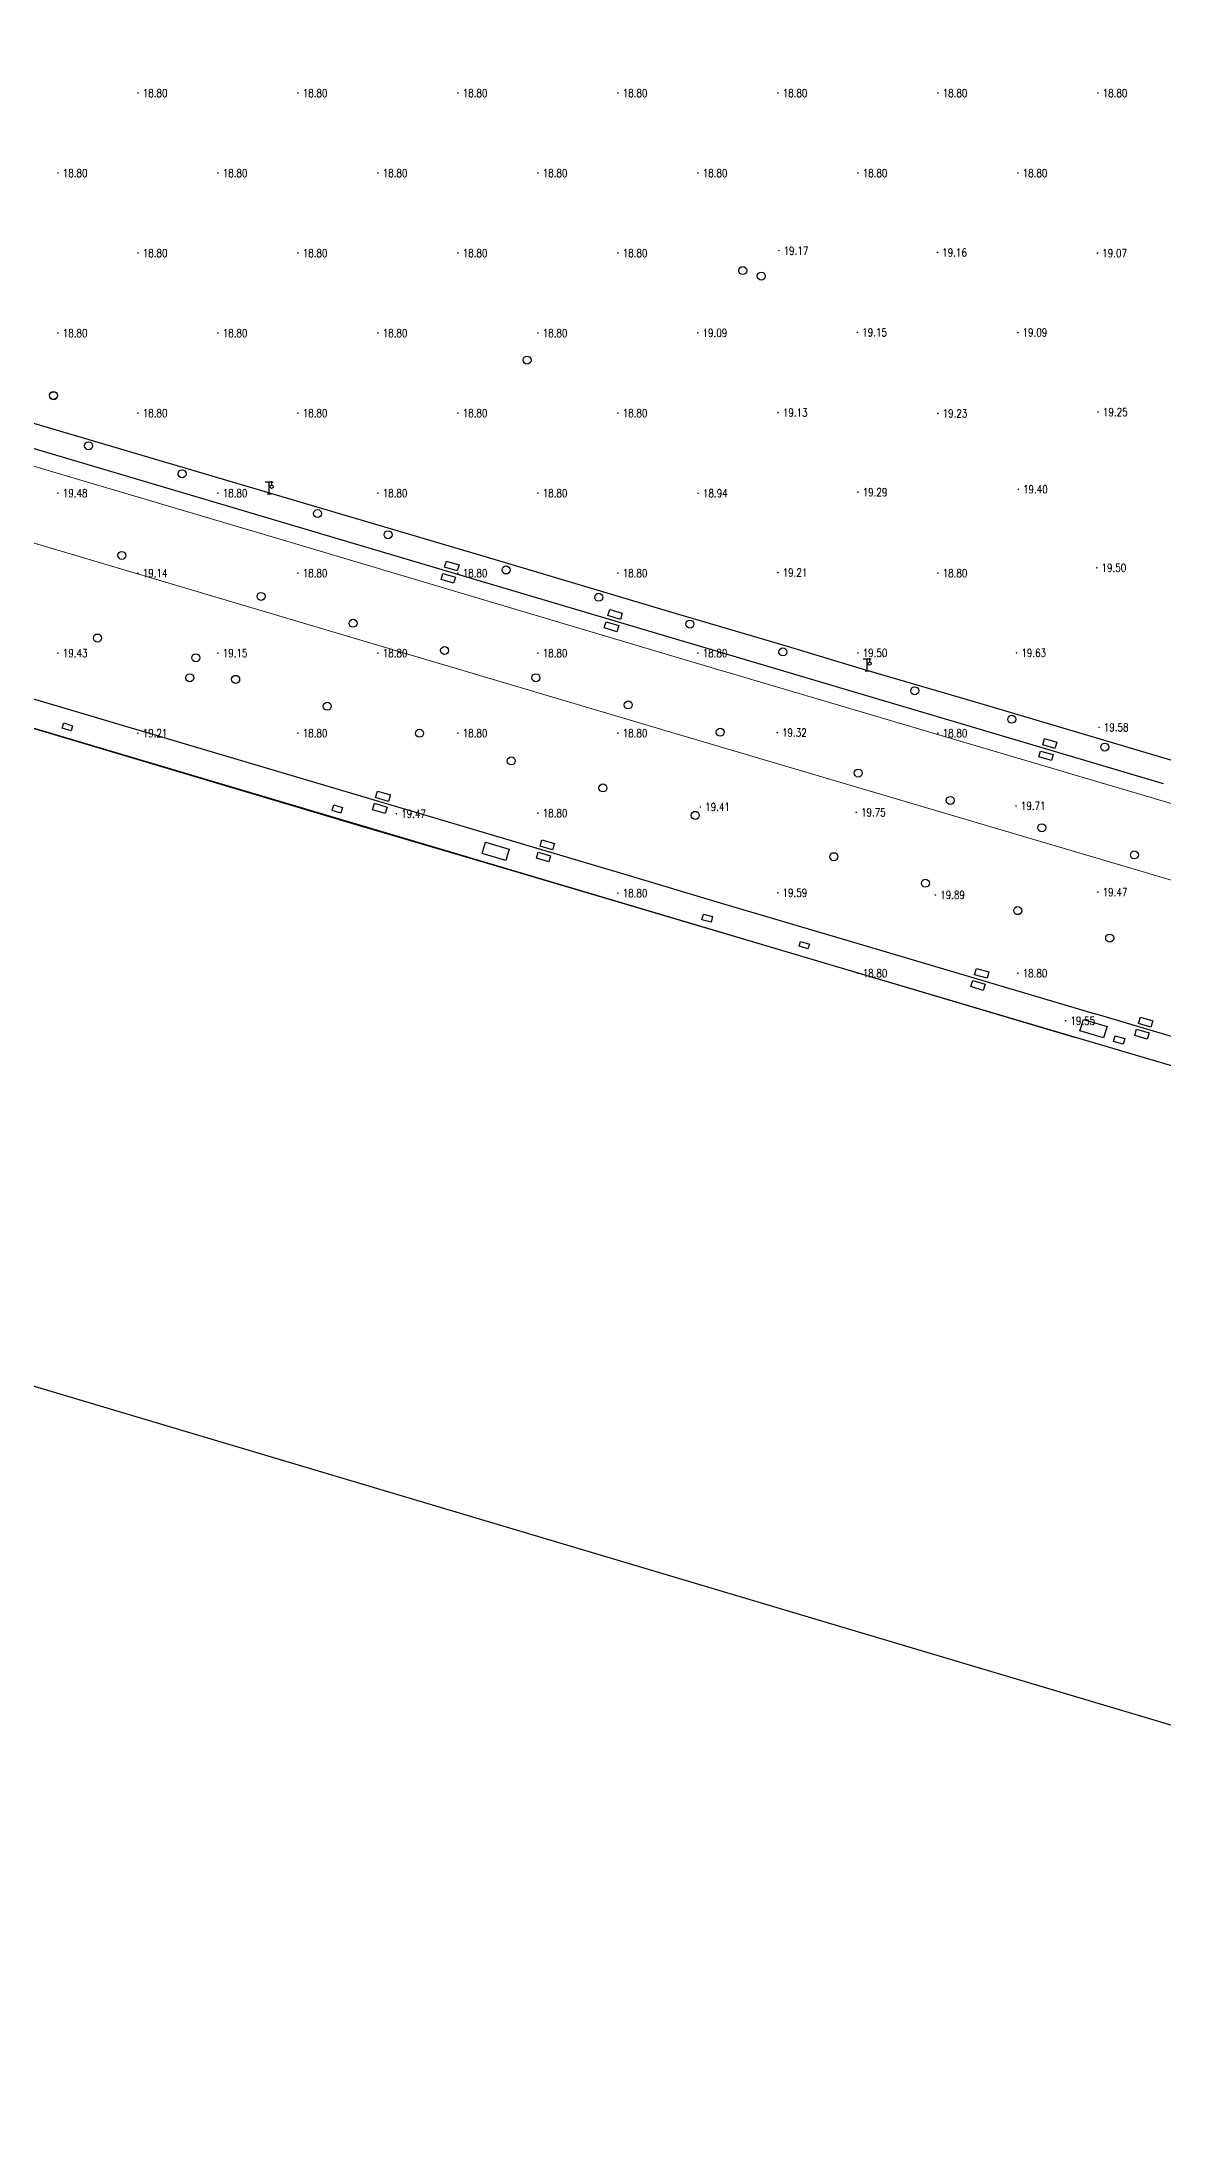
# Model space of a CAD drawing. Extents: x 404846 to 408477, y 3390929 to 3392894.
# Drawn here: x 405269.3 to 405409.6, y 3391671.5 to 3391930.8 of the extents above; entities that cross this region are included whole.
import ezdxf
from ezdxf.enums import TextEntityAlignment as Align

# ---------------------------------------------------------------- set-up
doc = ezdxf.new("R2010")
doc.units = 0
doc.header["$LTSCALE"] = 0.5
doc.header["$PDSIZE"] = 0.2
doc.layers.get('0').update_dxf_attribs({"linetype": 'CONTINUOUS'})
for name, color, linetype in [('3221', 6, 'CONTINUOUS'), ('DLSS', 4, 'CONTINUOUS'), ('FZTZ', 7, 'CONTINUOUS'), ('GCD', 1, 'CONTINUOUS'), ('GXYZ', 2, 'CONTINUOUS'), ('JMD', 6, 'CONTINUOUS'), ('SXSS', 5, 'CONTINUOUS'), ('作业范围', 7, 'CONTINUOUS')]:
    doc.layers.add(name, color=color, linetype=linetype)
doc.styles.add('HZ', font='rs.shx', dxfattribs={"width": 0.8, "bigfont": 'hztxt.shx'})
doc.linetypes.add('444', pattern='A,4.5,[145,AAA.SHX,S=1,R=0,X=0,Y=1],4.5,-0.5,[146,AAA.SHX,S=1,R=0,X=0,Y=0],-0.5', length=10)

# ---------------------------------------------------------------- blocks, each defined once
blk = doc.blocks.new('gc063')
for p, q in [((-1, 3), (1, 3)), ((-0.5, 0), (0.5, 0)), ((0, 0), (0, 3)), ((0.6, 3), (0.6, 2.2))]:
    blk.add_line(p, q)
blk.add_circle((0.6, 1.8), 0.4)
blk.add_point((0.6, 3))
blk.add_point((0.6, 3))
blk = doc.blocks.new('GC200')
at = {"linetype": 'Continuous', "const_width": 0.2, "flags": 128}
blk.add_lwpolyline([(-0.1, 0, 1), (0.1, 0, 1)], format="xyb", close=True, dxfattribs=at)
blk = doc.blocks.new('gc188')
blk.add_circle((0, 0), 1)

msp = doc.modelspace()

# ---------------------------------------------------------------- linework, layer by layer
at = {"layer": '3221', "color": 6}
for points in [[(405409.563, 3391838.064, 19.363), (405351.269, 3391855.333, 19.363), (405215.014, 3391895.751, 19.031), (405160.04, 3391911.987, 19.543), (405151.542, 3391883.216, 19.543), (405206.517, 3391866.98, 19.21), (405251.376, 3391853.673, 19.587), (405342.747, 3391826.569, 19.363), (405353.739, 3391823.313, 19.647), (405373.766, 3391817.38, 19.757), (405401.029, 3391809.303, 19.363)], [(405799.769, 3391691.15, 19.638), (405747.411, 3391706.641, 19.444), (405695.378, 3391722.064, 19.773), (405656.041, 3391733.755, 19.232), (405616.046, 3391745.571, 19.286), (405589.403, 3391753.498, 18.799), (405528.516, 3391771.501, 19.391), (405474.726, 3391787.429, 19.304), (405435.959, 3391798.939, 19.281), (405401.029, 3391809.303, 19.363)]]:
    msp.add_polyline3d(points, dxfattribs=at)
at = {"layer": 'DLSS', "linetype": 'Continuous', "flags": 128}
for points, elevation in [([(405398.436, 3391806.401), (405328.076, 3391827.217), (405308.947, 3391832.852), (405212.765, 3391861.489), (405147.516, 3391880.769), (405158.624, 3391917.895), (405110.647, 3391932.098), (405114.168, 3391944.278), (405114.283, 3391944.715), (405120.972, 3391967.686), (405123.886, 3391966.825), (405123.974, 3391966.739), (405130.656, 3391964.619)], 18.929), ([(405435.153, 3391795.564), (405398.436, 3391806.401)], 19.46)]:
    msp.add_lwpolyline(points, dxfattribs=dict(at, elevation=elevation))
at = {"layer": 'DLSS', "linetype": 'Continuous', "const_width": 0.1, "flags": 128}
for points, elevation in [([(405409.2, 3391835.98), (405350.299, 3391853.383), (405299.033, 3391868.647), (405216.565, 3391893.072)], 19.193), ([(405213.98, 3391884.283), (405296.413, 3391859.802), (405347.697, 3391844.578), (405406.591, 3391827.177)], 19.193), ([(405444.101, 3391825.635), (405409.2, 3391835.98)], 19.274), ([(405441.491, 3391816.832), (405406.591, 3391827.177)], 19.274)]:
    msp.add_lwpolyline(points, dxfattribs=dict(at, elevation=elevation))
at = {"layer": 'FZTZ', "linetype": 'Continuous', "flags": 128}
for points, elevation in [([(405320.81, 3391863.108), (405319.247, 3391863.579), (405319.474, 3391864.332), (405321.037, 3391863.861), (405320.81, 3391863.108)], 19.199), ([(405321.272, 3391864.644), (405319.692, 3391865.12), (405319.919, 3391865.873), (405321.499, 3391865.397), (405321.272, 3391864.644)], 19.223), ([(405340.328, 3391859.841), (405341.908, 3391859.358), (405341.671, 3391858.583), (405340.091, 3391859.066), (405340.328, 3391859.841)], 19.086), ([(405341.232, 3391857.061), (405339.657, 3391857.523), (405339.887, 3391858.308), (405341.462, 3391857.846), (405341.232, 3391857.061)], 19.097), ([(405273.002, 3391844.673), (405271.88, 3391845.021), (405272.074, 3391845.648), (405273.196, 3391845.3), (405273.002, 3391844.673)], 19.753), ([(405395.981, 3391842.464), (405394.46, 3391842.925), (405394.692, 3391843.694), (405396.214, 3391843.233), (405395.981, 3391842.464)], 19.722), ([(405395.559, 3391840.964), (405393.991, 3391841.399), (405394.195, 3391842.134), (405395.763, 3391841.699), (405395.559, 3391840.964)], 19.696), ([(405311.32, 3391837.146), (405312.922, 3391836.657), (405312.675, 3391835.849), (405311.074, 3391836.339), (405311.32, 3391837.146)], 19.47), ([(405305.835, 3391835.422), (405306.921, 3391835.107), (405306.709, 3391834.379), (405305.623, 3391834.695), (405305.835, 3391835.422)], 19.663), ([(405310.909, 3391835.618), (405312.51, 3391835.128), (405312.263, 3391834.321), (405310.662, 3391834.81), (405310.909, 3391835.618)], 19.47), ([(405324.79, 3391830.762), (405327.777, 3391829.876), (405327.355, 3391828.453), (405324.368, 3391829.339), (405324.79, 3391830.762)], 19.308), ([(405331.864, 3391831.042), (405333.426, 3391830.573), (405333.195, 3391829.805), (405331.633, 3391830.274), (405331.864, 3391831.042)], 19.268), ([(405332.712, 3391828.305), (405331.177, 3391828.763), (405331.396, 3391829.497), (405332.931, 3391829.038), (405332.712, 3391828.305)], 19.302), ([(405353.017, 3391820.745), (405351.868, 3391821.045), (405352.054, 3391821.758), (405353.203, 3391821.458), (405353.017, 3391820.745)], 19.825), ([(405365.12, 3391817.428), (405364.025, 3391817.757), (405364.2, 3391818.34), (405365.295, 3391818.011), (405365.12, 3391817.428)], 20.039), ([(405386.168, 3391814.987), (405387.734, 3391814.537), (405387.506, 3391813.741), (405385.939, 3391814.191), (405386.168, 3391814.987)], 19.514), ([(405387.034, 3391812.23), (405385.474, 3391812.7), (405385.711, 3391813.488), (405387.272, 3391813.018), (405387.034, 3391812.23)], 19.514), ([(405402.073, 3391806.283), (405399.115, 3391807.18), (405399.546, 3391808.603), (405402.505, 3391807.706), (405402.073, 3391806.283)], 19.538), ([(405406.203, 3391807.374), (405407.751, 3391806.907), (405407.518, 3391806.136), (405405.97, 3391806.603), (405406.203, 3391807.374)], 19.538), ([(405406.673, 3391808.885), (405408.221, 3391808.418), (405407.988, 3391807.646), (405406.44, 3391808.113), (405406.673, 3391808.885)], 19.538), ([(405403.5, 3391806.558), (405404.711, 3391806.235), (405404.523, 3391805.529), (405403.312, 3391805.851), (405403.5, 3391806.558)], 19.877)]:
    msp.add_lwpolyline(points, close=True, dxfattribs=dict(at, elevation=elevation))
at = {"layer": 'JMD', "linetype": '444', "flags": 128}
for points, elevation in [([(405254.712, 3391887.132), (405327.129, 3391865.736)], 21.324), ([(405327.129, 3391865.736), (405347.914, 3391859.543), (405362.397, 3391855.299), (405371.612, 3391852.52)], 21.426), ([(405371.612, 3391852.52), (405386.727, 3391848.064), (405411.553, 3391840.727)], 21.48)]:
    msp.add_lwpolyline(points, dxfattribs=dict(at, elevation=elevation))
at = {"layer": 'SXSS', "linetype": 'Continuous', "elevation": 16.1, "flags": 128}
msp.add_lwpolyline([(405212.765, 3391861.489), (405398.436, 3391806.401)], dxfattribs=at)
at = {"layer": '作业范围'}
msp.add_lwpolyline([(408477.137, 3391790.398), (408067.337, 3390929.379), (404846.358, 3391888.38), (405152.269, 3392894.287)], close=True, dxfattribs=at)

# ---------------------------------------------------------------- block references
at = {"layer": 'DLSS', "linetype": 'Continuous', "xscale": 0.5, "yscale": 0.5}
for p in [(405297.766, 3391874.271, 19.425), (405372.526, 3391852.174, 19.544)]:
    msp.add_blockref('gc063', p, dxfattribs=at)
at = {"layer": 'GCD', "linetype": 'Continuous'}
ref = msp.add_blockref('GC200', (405281.358, 3391924.379, 18.8), dxfattribs=dict(at, xscale=0.5, yscale=0.5, zscale=0.5))
ref.add_attrib('height', '18.80', dxfattribs={"linetype": 'Continuous', "height": 1, "style": 'HZ', "width": 0.8}).set_placement((405281.958, 3391924.379, 18.8), align=Align.MIDDLE_LEFT)
ref = msp.add_blockref('GC200', (405301.358, 3391924.379, 18.8), dxfattribs=dict(at, xscale=0.5, yscale=0.5, zscale=0.5))
ref.add_attrib('height', '18.80', dxfattribs={"linetype": 'Continuous', "height": 1, "style": 'HZ', "width": 0.8}).set_placement((405301.958, 3391924.379, 18.8), align=Align.MIDDLE_LEFT)
ref = msp.add_blockref('GC200', (405321.358, 3391924.379, 18.8), dxfattribs=dict(at, xscale=0.5, yscale=0.5, zscale=0.5))
ref.add_attrib('height', '18.80', dxfattribs={"linetype": 'Continuous', "height": 1, "style": 'HZ', "width": 0.8}).set_placement((405321.958, 3391924.379, 18.8), align=Align.MIDDLE_LEFT)
ref = msp.add_blockref('GC200', (405341.358, 3391924.379, 18.8), dxfattribs=dict(at, xscale=0.5, yscale=0.5, zscale=0.5))
ref.add_attrib('height', '18.80', dxfattribs={"linetype": 'Continuous', "height": 1, "style": 'HZ', "width": 0.8}).set_placement((405341.958, 3391924.379, 18.8), align=Align.MIDDLE_LEFT)
ref = msp.add_blockref('GC200', (405361.358, 3391924.379, 18.8), dxfattribs=dict(at, xscale=0.5, yscale=0.5, zscale=0.5))
ref.add_attrib('height', '18.80', dxfattribs={"linetype": 'Continuous', "height": 1, "style": 'HZ', "width": 0.8}).set_placement((405361.958, 3391924.379, 18.8), align=Align.MIDDLE_LEFT)
ref = msp.add_blockref('GC200', (405381.358, 3391924.379, 18.8), dxfattribs=dict(at, xscale=0.5, yscale=0.5, zscale=0.5))
ref.add_attrib('height', '18.80', dxfattribs={"linetype": 'Continuous', "height": 1, "style": 'HZ', "width": 0.8}).set_placement((405381.958, 3391924.379, 18.8), align=Align.MIDDLE_LEFT)
ref = msp.add_blockref('GC200', (405401.358, 3391924.379, 18.8), dxfattribs=dict(at, xscale=0.5, yscale=0.5, zscale=0.5))
ref.add_attrib('height', '18.80', dxfattribs={"linetype": 'Continuous', "height": 1, "style": 'HZ', "width": 0.8}).set_placement((405401.958, 3391924.379, 18.8), align=Align.MIDDLE_LEFT)
ref = msp.add_blockref('GC200', (405271.358, 3391914.379, 18.8), dxfattribs=dict(at, xscale=0.5, yscale=0.5, zscale=0.5))
ref.add_attrib('height', '18.80', dxfattribs={"linetype": 'Continuous', "height": 1, "style": 'HZ', "width": 0.8}).set_placement((405271.958, 3391914.379, 18.8), align=Align.MIDDLE_LEFT)
ref = msp.add_blockref('GC200', (405291.358, 3391914.379, 18.8), dxfattribs=dict(at, xscale=0.5, yscale=0.5, zscale=0.5))
ref.add_attrib('height', '18.80', dxfattribs={"linetype": 'Continuous', "height": 1, "style": 'HZ', "width": 0.8}).set_placement((405291.958, 3391914.379, 18.8), align=Align.MIDDLE_LEFT)
ref = msp.add_blockref('GC200', (405311.358, 3391914.379, 18.8), dxfattribs=dict(at, xscale=0.5, yscale=0.5, zscale=0.5))
ref.add_attrib('height', '18.80', dxfattribs={"linetype": 'Continuous', "height": 1, "style": 'HZ', "width": 0.8}).set_placement((405311.958, 3391914.379, 18.8), align=Align.MIDDLE_LEFT)
ref = msp.add_blockref('GC200', (405331.358, 3391914.379, 18.8), dxfattribs=dict(at, xscale=0.5, yscale=0.5, zscale=0.5))
ref.add_attrib('height', '18.80', dxfattribs={"linetype": 'Continuous', "height": 1, "style": 'HZ', "width": 0.8}).set_placement((405331.958, 3391914.379, 18.8), align=Align.MIDDLE_LEFT)
ref = msp.add_blockref('GC200', (405351.358, 3391914.379, 18.8), dxfattribs=dict(at, xscale=0.5, yscale=0.5, zscale=0.5))
ref.add_attrib('height', '18.80', dxfattribs={"linetype": 'Continuous', "height": 1, "style": 'HZ', "width": 0.8}).set_placement((405351.958, 3391914.379, 18.8), align=Align.MIDDLE_LEFT)
ref = msp.add_blockref('GC200', (405371.358, 3391914.379, 18.8), dxfattribs=dict(at, xscale=0.5, yscale=0.5, zscale=0.5))
ref.add_attrib('height', '18.80', dxfattribs={"linetype": 'Continuous', "height": 1, "style": 'HZ', "width": 0.8}).set_placement((405371.958, 3391914.379, 18.8), align=Align.MIDDLE_LEFT)
ref = msp.add_blockref('GC200', (405391.358, 3391914.379, 18.8), dxfattribs=dict(at, xscale=0.5, yscale=0.5, zscale=0.5))
ref.add_attrib('height', '18.80', dxfattribs={"linetype": 'Continuous', "height": 1, "style": 'HZ', "width": 0.8}).set_placement((405391.958, 3391914.379, 18.8), align=Align.MIDDLE_LEFT)
ref = msp.add_blockref('GC200', (405281.358, 3391904.379, 18.8), dxfattribs=dict(at, xscale=0.5, yscale=0.5, zscale=0.5))
ref.add_attrib('height', '18.80', dxfattribs={"linetype": 'Continuous', "height": 1, "style": 'HZ', "width": 0.8}).set_placement((405281.958, 3391904.379, 18.8), align=Align.MIDDLE_LEFT)
ref = msp.add_blockref('GC200', (405301.358, 3391904.379, 18.8), dxfattribs=dict(at, xscale=0.5, yscale=0.5, zscale=0.5))
ref.add_attrib('height', '18.80', dxfattribs={"linetype": 'Continuous', "height": 1, "style": 'HZ', "width": 0.8}).set_placement((405301.958, 3391904.379, 18.8), align=Align.MIDDLE_LEFT)
ref = msp.add_blockref('GC200', (405321.358, 3391904.379, 18.8), dxfattribs=dict(at, xscale=0.5, yscale=0.5, zscale=0.5))
ref.add_attrib('height', '18.80', dxfattribs={"linetype": 'Continuous', "height": 1, "style": 'HZ', "width": 0.8}).set_placement((405321.958, 3391904.379, 18.8), align=Align.MIDDLE_LEFT)
ref = msp.add_blockref('GC200', (405341.358, 3391904.379, 18.8), dxfattribs=dict(at, xscale=0.5, yscale=0.5, zscale=0.5))
ref.add_attrib('height', '18.80', dxfattribs={"linetype": 'Continuous', "height": 1, "style": 'HZ', "width": 0.8}).set_placement((405341.958, 3391904.379, 18.8), align=Align.MIDDLE_LEFT)
ref = msp.add_blockref('GC200', (405361.477, 3391904.675, 19.166), dxfattribs=dict(at, xscale=0.5, yscale=0.5, zscale=0.5))
ref.add_attrib('height', '19.17', dxfattribs={"linetype": 'Continuous', "height": 1, "style": 'HZ', "width": 0.8}).set_placement((405362.077, 3391904.675, 19.166), align=Align.MIDDLE_LEFT)
ref = msp.add_blockref('GC200', (405381.303, 3391904.447, 19.164), dxfattribs=dict(at, xscale=0.5, yscale=0.5, zscale=0.5))
ref.add_attrib('height', '19.16', dxfattribs={"linetype": 'Continuous', "height": 1, "style": 'HZ', "width": 0.8}).set_placement((405381.903, 3391904.447, 19.164), align=Align.MIDDLE_LEFT)
ref = msp.add_blockref('GC200', (405401.307, 3391904.363, 19.069), dxfattribs=dict(at, xscale=0.5, yscale=0.5, zscale=0.5))
ref.add_attrib('height', '19.07', dxfattribs={"linetype": 'Continuous', "height": 1, "style": 'HZ', "width": 0.8}).set_placement((405401.907, 3391904.363, 19.069), align=Align.MIDDLE_LEFT)
ref = msp.add_blockref('GC200', (405271.358, 3391894.379, 18.8), dxfattribs=dict(at, xscale=0.5, yscale=0.5, zscale=0.5))
ref.add_attrib('height', '18.80', dxfattribs={"linetype": 'Continuous', "height": 1, "style": 'HZ', "width": 0.8}).set_placement((405271.958, 3391894.379, 18.8), align=Align.MIDDLE_LEFT)
ref = msp.add_blockref('GC200', (405291.358, 3391894.379, 18.8), dxfattribs=dict(at, xscale=0.5, yscale=0.5, zscale=0.5))
ref.add_attrib('height', '18.80', dxfattribs={"linetype": 'Continuous', "height": 1, "style": 'HZ', "width": 0.8}).set_placement((405291.958, 3391894.379, 18.8), align=Align.MIDDLE_LEFT)
ref = msp.add_blockref('GC200', (405311.358, 3391894.379, 18.8), dxfattribs=dict(at, xscale=0.5, yscale=0.5, zscale=0.5))
ref.add_attrib('height', '18.80', dxfattribs={"linetype": 'Continuous', "height": 1, "style": 'HZ', "width": 0.8}).set_placement((405311.958, 3391894.379, 18.8), align=Align.MIDDLE_LEFT)
ref = msp.add_blockref('GC200', (405331.358, 3391894.379, 18.8), dxfattribs=dict(at, xscale=0.5, yscale=0.5, zscale=0.5))
ref.add_attrib('height', '18.80', dxfattribs={"linetype": 'Continuous', "height": 1, "style": 'HZ', "width": 0.8}).set_placement((405331.958, 3391894.379, 18.8), align=Align.MIDDLE_LEFT)
ref = msp.add_blockref('GC200', (405351.342, 3391894.401, 19.088), dxfattribs=dict(at, xscale=0.5, yscale=0.5, zscale=0.5))
ref.add_attrib('height', '19.09', dxfattribs={"linetype": 'Continuous', "height": 1, "style": 'HZ', "width": 0.8}).set_placement((405351.942, 3391894.401, 19.088), align=Align.MIDDLE_LEFT)
ref = msp.add_blockref('GC200', (405371.305, 3391894.464, 19.149), dxfattribs=dict(at, xscale=0.5, yscale=0.5, zscale=0.5))
ref.add_attrib('height', '19.15', dxfattribs={"linetype": 'Continuous', "height": 1, "style": 'HZ', "width": 0.8}).set_placement((405371.905, 3391894.464, 19.149), align=Align.MIDDLE_LEFT)
ref = msp.add_blockref('GC200', (405391.346, 3391894.452, 19.087), dxfattribs=dict(at, xscale=0.5, yscale=0.5, zscale=0.5))
ref.add_attrib('height', '19.09', dxfattribs={"linetype": 'Continuous', "height": 1, "style": 'HZ', "width": 0.8}).set_placement((405391.946, 3391894.452, 19.087), align=Align.MIDDLE_LEFT)
ref = msp.add_blockref('GC200', (405361.378, 3391884.439, 19.128), dxfattribs=dict(at, xscale=0.5, yscale=0.5, zscale=0.5))
ref.add_attrib('height', '19.13', dxfattribs={"linetype": 'Continuous', "height": 1, "style": 'HZ', "width": 0.8}).set_placement((405361.978, 3391884.439, 19.128), align=Align.MIDDLE_LEFT)
ref = msp.add_blockref('GC200', (405401.392, 3391884.506, 19.246), dxfattribs=dict(at, xscale=0.5, yscale=0.5, zscale=0.5))
ref.add_attrib('height', '19.25', dxfattribs={"linetype": 'Continuous', "height": 1, "style": 'HZ', "width": 0.8}).set_placement((405401.992, 3391884.506, 19.246), align=Align.MIDDLE_LEFT)
ref = msp.add_blockref('GC200', (405281.358, 3391884.379, 18.8), dxfattribs=dict(at, xscale=0.5, yscale=0.5, zscale=0.5))
ref.add_attrib('height', '18.80', dxfattribs={"linetype": 'Continuous', "height": 1, "style": 'HZ', "width": 0.8}).set_placement((405281.958, 3391884.379, 18.8), align=Align.MIDDLE_LEFT)
ref = msp.add_blockref('GC200', (405301.358, 3391884.379, 18.8), dxfattribs=dict(at, xscale=0.5, yscale=0.5, zscale=0.5))
ref.add_attrib('height', '18.80', dxfattribs={"linetype": 'Continuous', "height": 1, "style": 'HZ', "width": 0.8}).set_placement((405301.958, 3391884.379, 18.8), align=Align.MIDDLE_LEFT)
ref = msp.add_blockref('GC200', (405321.358, 3391884.379, 18.8), dxfattribs=dict(at, xscale=0.5, yscale=0.5, zscale=0.5))
ref.add_attrib('height', '18.80', dxfattribs={"linetype": 'Continuous', "height": 1, "style": 'HZ', "width": 0.8}).set_placement((405321.958, 3391884.379, 18.8), align=Align.MIDDLE_LEFT)
ref = msp.add_blockref('GC200', (405341.358, 3391884.379, 18.8), dxfattribs=dict(at, xscale=0.5, yscale=0.5, zscale=0.5))
ref.add_attrib('height', '18.80', dxfattribs={"linetype": 'Continuous', "height": 1, "style": 'HZ', "width": 0.8}).set_placement((405341.958, 3391884.379, 18.8), align=Align.MIDDLE_LEFT)
ref = msp.add_blockref('GC200', (405381.354, 3391884.342, 19.228), dxfattribs=dict(at, xscale=0.5, yscale=0.5, zscale=0.5))
ref.add_attrib('height', '19.23', dxfattribs={"linetype": 'Continuous', "height": 1, "style": 'HZ', "width": 0.8}).set_placement((405381.954, 3391884.342, 19.228), align=Align.MIDDLE_LEFT)
ref = msp.add_blockref('GC200', (405271.358, 3391874.379, 19.475), dxfattribs=dict(at, xscale=0.5, yscale=0.5, zscale=0.5))
ref.add_attrib('height', '19.48', dxfattribs={"linetype": 'Continuous', "height": 1, "style": 'HZ', "width": 0.8}).set_placement((405271.958, 3391874.379, 19.475), align=Align.MIDDLE_LEFT)
ref = msp.add_blockref('GC200', (405291.358, 3391874.379, 18.8), dxfattribs=dict(at, xscale=0.5, yscale=0.5, zscale=0.5))
ref.add_attrib('height', '18.80', dxfattribs={"linetype": 'Continuous', "height": 1, "style": 'HZ', "width": 0.8}).set_placement((405291.958, 3391874.379, 18.8), align=Align.MIDDLE_LEFT)
ref = msp.add_blockref('GC200', (405311.358, 3391874.379, 18.8), dxfattribs=dict(at, xscale=0.5, yscale=0.5, zscale=0.5))
ref.add_attrib('height', '18.80', dxfattribs={"linetype": 'Continuous', "height": 1, "style": 'HZ', "width": 0.8}).set_placement((405311.958, 3391874.379, 18.8), align=Align.MIDDLE_LEFT)
ref = msp.add_blockref('GC200', (405331.358, 3391874.379, 18.8), dxfattribs=dict(at, xscale=0.5, yscale=0.5, zscale=0.5))
ref.add_attrib('height', '18.80', dxfattribs={"linetype": 'Continuous', "height": 1, "style": 'HZ', "width": 0.8}).set_placement((405331.958, 3391874.379, 18.8), align=Align.MIDDLE_LEFT)
ref = msp.add_blockref('GC200', (405351.386, 3391874.352, 18.944), dxfattribs=dict(at, xscale=0.5, yscale=0.5, zscale=0.5))
ref.add_attrib('height', '18.94', dxfattribs={"linetype": 'Continuous', "height": 1, "style": 'HZ', "width": 0.8}).set_placement((405351.986, 3391874.352, 18.944), align=Align.MIDDLE_LEFT)
ref = msp.add_blockref('GC200', (405371.359, 3391874.489, 19.286), dxfattribs=dict(at, xscale=0.5, yscale=0.5, zscale=0.5))
ref.add_attrib('height', '19.29', dxfattribs={"linetype": 'Continuous', "height": 1, "style": 'HZ', "width": 0.8}).set_placement((405371.959, 3391874.489, 19.286), align=Align.MIDDLE_LEFT)
ref = msp.add_blockref('GC200', (405391.403, 3391874.855, 19.404), dxfattribs=dict(at, xscale=0.5, yscale=0.5, zscale=0.5))
ref.add_attrib('height', '19.40', dxfattribs={"linetype": 'Continuous', "height": 1, "style": 'HZ', "width": 0.8}).set_placement((405392.003, 3391874.855, 19.404), align=Align.MIDDLE_LEFT)
ref = msp.add_blockref('GC200', (405281.358, 3391864.379, 19.138), dxfattribs=dict(at, xscale=0.5, yscale=0.5, zscale=0.5))
ref.add_attrib('height', '19.14', dxfattribs={"linetype": 'Continuous', "height": 1, "style": 'HZ', "width": 0.8}).set_placement((405281.958, 3391864.379, 19.138), align=Align.MIDDLE_LEFT)
ref = msp.add_blockref('GC200', (405301.358, 3391864.379, 18.8), dxfattribs=dict(at, xscale=0.5, yscale=0.5, zscale=0.5))
ref.add_attrib('height', '18.80', dxfattribs={"linetype": 'Continuous', "height": 1, "style": 'HZ', "width": 0.8}).set_placement((405301.958, 3391864.379, 18.8), align=Align.MIDDLE_LEFT)
ref = msp.add_blockref('GC200', (405321.358, 3391864.379, 18.8), dxfattribs=dict(at, xscale=0.5, yscale=0.5, zscale=0.5))
ref.add_attrib('height', '18.80', dxfattribs={"linetype": 'Continuous', "height": 1, "style": 'HZ', "width": 0.8}).set_placement((405321.958, 3391864.379, 18.8), align=Align.MIDDLE_LEFT)
ref = msp.add_blockref('GC200', (405341.358, 3391864.379, 18.8), dxfattribs=dict(at, xscale=0.5, yscale=0.5, zscale=0.5))
ref.add_attrib('height', '18.80', dxfattribs={"linetype": 'Continuous', "height": 1, "style": 'HZ', "width": 0.8}).set_placement((405341.958, 3391864.379, 18.8), align=Align.MIDDLE_LEFT)
ref = msp.add_blockref('GC200', (405361.354, 3391864.45, 19.213), dxfattribs=dict(at, xscale=0.5, yscale=0.5, zscale=0.5))
ref.add_attrib('height', '19.21', dxfattribs={"linetype": 'Continuous', "height": 1, "style": 'HZ', "width": 0.8}).set_placement((405361.954, 3391864.45, 19.213), align=Align.MIDDLE_LEFT)
ref = msp.add_blockref('GC200', (405381.358, 3391864.379, 18.8), dxfattribs=dict(at, xscale=0.5, yscale=0.5, zscale=0.5))
ref.add_attrib('height', '18.80', dxfattribs={"linetype": 'Continuous', "height": 1, "style": 'HZ', "width": 0.8}).set_placement((405381.958, 3391864.379, 18.8), align=Align.MIDDLE_LEFT)
ref = msp.add_blockref('GC200', (405401.215, 3391865.042, 19.498), dxfattribs=dict(at, xscale=0.5, yscale=0.5, zscale=0.5))
ref.add_attrib('height', '19.50', dxfattribs={"linetype": 'Continuous', "height": 1, "style": 'HZ', "width": 0.8}).set_placement((405401.815, 3391865.042, 19.498), align=Align.MIDDLE_LEFT)
ref = msp.add_blockref('GC200', (405271.358, 3391854.379, 19.429), dxfattribs=dict(at, xscale=0.5, yscale=0.5, zscale=0.5))
ref.add_attrib('height', '19.43', dxfattribs={"linetype": 'Continuous', "height": 1, "style": 'HZ', "width": 0.8}).set_placement((405271.958, 3391854.379, 19.429), align=Align.MIDDLE_LEFT)
ref = msp.add_blockref('GC200', (405291.358, 3391854.379, 19.15), dxfattribs=dict(at, xscale=0.5, yscale=0.5, zscale=0.5))
ref.add_attrib('height', '19.15', dxfattribs={"linetype": 'Continuous', "height": 1, "style": 'HZ', "width": 0.8}).set_placement((405291.958, 3391854.379, 19.15), align=Align.MIDDLE_LEFT)
ref = msp.add_blockref('GC200', (405311.358, 3391854.379, 18.8), dxfattribs=dict(at, xscale=0.5, yscale=0.5, zscale=0.5))
ref.add_attrib('height', '18.80', dxfattribs={"linetype": 'Continuous', "height": 1, "style": 'HZ', "width": 0.8}).set_placement((405311.958, 3391854.379, 18.8), align=Align.MIDDLE_LEFT)
ref = msp.add_blockref('GC200', (405331.358, 3391854.379, 18.8), dxfattribs=dict(at, xscale=0.5, yscale=0.5, zscale=0.5))
ref.add_attrib('height', '18.80', dxfattribs={"linetype": 'Continuous', "height": 1, "style": 'HZ', "width": 0.8}).set_placement((405331.958, 3391854.379, 18.8), align=Align.MIDDLE_LEFT)
ref = msp.add_blockref('GC200', (405351.358, 3391854.379, 18.8), dxfattribs=dict(at, xscale=0.5, yscale=0.5, zscale=0.5))
ref.add_attrib('height', '18.80', dxfattribs={"linetype": 'Continuous', "height": 1, "style": 'HZ', "width": 0.8}).set_placement((405351.958, 3391854.379, 18.8), align=Align.MIDDLE_LEFT)
ref = msp.add_blockref('GC200', (405371.356, 3391854.402, 19.496), dxfattribs=dict(at, xscale=0.5, yscale=0.5, zscale=0.5))
ref.add_attrib('height', '19.50', dxfattribs={"linetype": 'Continuous', "height": 1, "style": 'HZ', "width": 0.8}).set_placement((405371.956, 3391854.402, 19.496), align=Align.MIDDLE_LEFT)
ref = msp.add_blockref('GC200', (405391.194, 3391854.406, 19.634), dxfattribs=dict(at, xscale=0.5, yscale=0.5, zscale=0.5))
ref.add_attrib('height', '19.63', dxfattribs={"linetype": 'Continuous', "height": 1, "style": 'HZ', "width": 0.8}).set_placement((405391.794, 3391854.406, 19.634), align=Align.MIDDLE_LEFT)
ref = msp.add_blockref('GC200', (405281.358, 3391844.379, 19.206), dxfattribs=dict(at, xscale=0.5, yscale=0.5, zscale=0.5))
ref.add_attrib('height', '19.21', dxfattribs={"linetype": 'Continuous', "height": 1, "style": 'HZ', "width": 0.8}).set_placement((405281.958, 3391844.379, 19.206), align=Align.MIDDLE_LEFT)
ref = msp.add_blockref('GC200', (405301.358, 3391844.379, 18.8), dxfattribs=dict(at, xscale=0.5, yscale=0.5, zscale=0.5))
ref.add_attrib('height', '18.80', dxfattribs={"linetype": 'Continuous', "height": 1, "style": 'HZ', "width": 0.8}).set_placement((405301.958, 3391844.379, 18.8), align=Align.MIDDLE_LEFT)
ref = msp.add_blockref('GC200', (405321.358, 3391844.379, 18.8), dxfattribs=dict(at, xscale=0.5, yscale=0.5, zscale=0.5))
ref.add_attrib('height', '18.80', dxfattribs={"linetype": 'Continuous', "height": 1, "style": 'HZ', "width": 0.8}).set_placement((405321.958, 3391844.379, 18.8), align=Align.MIDDLE_LEFT)
ref = msp.add_blockref('GC200', (405341.358, 3391844.379, 18.8), dxfattribs=dict(at, xscale=0.5, yscale=0.5, zscale=0.5))
ref.add_attrib('height', '18.80', dxfattribs={"linetype": 'Continuous', "height": 1, "style": 'HZ', "width": 0.8}).set_placement((405341.958, 3391844.379, 18.8), align=Align.MIDDLE_LEFT)
ref = msp.add_blockref('GC200', (405361.273, 3391844.441, 19.316), dxfattribs=dict(at, xscale=0.5, yscale=0.5, zscale=0.5))
ref.add_attrib('height', '19.32', dxfattribs={"linetype": 'Continuous', "height": 1, "style": 'HZ', "width": 0.8}).set_placement((405361.873, 3391844.441, 19.316), align=Align.MIDDLE_LEFT)
ref = msp.add_blockref('GC200', (405381.358, 3391844.379, 18.8), dxfattribs=dict(at, xscale=0.5, yscale=0.5, zscale=0.5))
ref.add_attrib('height', '18.80', dxfattribs={"linetype": 'Continuous', "height": 1, "style": 'HZ', "width": 0.8}).set_placement((405381.958, 3391844.379, 18.8), align=Align.MIDDLE_LEFT)
ref = msp.add_blockref('GC200', (405401.494, 3391845.104, 19.576), dxfattribs=dict(at, xscale=0.5, yscale=0.5, zscale=0.5))
ref.add_attrib('height', '19.58', dxfattribs={"linetype": 'Continuous', "height": 1, "style": 'HZ', "width": 0.8}).set_placement((405402.094, 3391845.104, 19.576), align=Align.MIDDLE_LEFT)
ref = msp.add_blockref('GC200', (405391.126, 3391835.293, 19.705), dxfattribs=dict(at, xscale=0.5, yscale=0.5, zscale=0.5))
ref.add_attrib('height', '19.71', dxfattribs={"linetype": 'Continuous', "height": 1, "style": 'HZ', "width": 0.8}).set_placement((405391.726, 3391835.293, 19.705), align=Align.MIDDLE_LEFT)
ref = msp.add_blockref('GC200', (405313.661, 3391834.311, 19.47), dxfattribs=dict(at, xscale=0.5, yscale=0.5, zscale=0.5))
ref.add_attrib('height', '19.47', dxfattribs={"linetype": 'Continuous', "height": 1, "style": 'HZ', "width": 0.8}).set_placement((405314.261, 3391834.311, 19.47), align=Align.MIDDLE_LEFT)
ref = msp.add_blockref('GC200', (405331.358, 3391834.379, 18.8), dxfattribs=dict(at, xscale=0.5, yscale=0.5, zscale=0.5))
ref.add_attrib('height', '18.80', dxfattribs={"linetype": 'Continuous', "height": 1, "style": 'HZ', "width": 0.8}).set_placement((405331.958, 3391834.379, 18.8), align=Align.MIDDLE_LEFT)
ref = msp.add_blockref('GC200', (405351.661, 3391835.151, 19.41), dxfattribs=dict(at, xscale=0.5, yscale=0.5, zscale=0.5))
ref.add_attrib('height', '19.41', dxfattribs={"linetype": 'Continuous', "height": 1, "style": 'HZ', "width": 0.8}).set_placement((405352.261, 3391835.151, 19.41), align=Align.MIDDLE_LEFT)
ref = msp.add_blockref('GC200', (405371.149, 3391834.479, 19.746), dxfattribs=dict(at, xscale=0.5, yscale=0.5, zscale=0.5))
ref.add_attrib('height', '19.75', dxfattribs={"linetype": 'Continuous', "height": 1, "style": 'HZ', "width": 0.8}).set_placement((405371.749, 3391834.479, 19.746), align=Align.MIDDLE_LEFT)
ref = msp.add_blockref('GC200', (405341.358, 3391824.379, 18.8), dxfattribs=dict(at, xscale=0.5, yscale=0.5, zscale=0.5))
ref.add_attrib('height', '18.80', dxfattribs={"linetype": 'Continuous', "height": 1, "style": 'HZ', "width": 0.8}).set_placement((405341.958, 3391824.379, 18.8), align=Align.MIDDLE_LEFT)
ref = msp.add_blockref('GC200', (405361.342, 3391824.436, 19.59), dxfattribs=dict(at, xscale=0.5, yscale=0.5, zscale=0.5))
ref.add_attrib('height', '19.59', dxfattribs={"linetype": 'Continuous', "height": 1, "style": 'HZ', "width": 0.8}).set_placement((405361.942, 3391824.436, 19.59), align=Align.MIDDLE_LEFT)
ref = msp.add_blockref('GC200', (405381.047, 3391824.161, 19.886), dxfattribs=dict(at, xscale=0.5, yscale=0.5, zscale=0.5))
ref.add_attrib('height', '19.89', dxfattribs={"linetype": 'Continuous', "height": 1, "style": 'HZ', "width": 0.8}).set_placement((405381.647, 3391824.161, 19.886), align=Align.MIDDLE_LEFT)
ref = msp.add_blockref('GC200', (405401.359, 3391824.51, 19.466), dxfattribs=dict(at, xscale=0.5, yscale=0.5, zscale=0.5))
ref.add_attrib('height', '19.47', dxfattribs={"linetype": 'Continuous', "height": 1, "style": 'HZ', "width": 0.8}).set_placement((405401.959, 3391824.51, 19.466), align=Align.MIDDLE_LEFT)
ref = msp.add_blockref('GC200', (405371.358, 3391814.379, 18.8), dxfattribs=dict(at, xscale=0.5, yscale=0.5, zscale=0.5))
ref.add_attrib('height', '18.80', dxfattribs={"linetype": 'Continuous', "height": 1, "style": 'HZ', "width": 0.8}).set_placement((405371.958, 3391814.379, 18.8), align=Align.MIDDLE_LEFT)
ref = msp.add_blockref('GC200', (405391.358, 3391814.379, 18.8), dxfattribs=dict(at, xscale=0.5, yscale=0.5, zscale=0.5))
ref.add_attrib('height', '18.80', dxfattribs={"linetype": 'Continuous', "height": 1, "style": 'HZ', "width": 0.8}).set_placement((405391.958, 3391814.379, 18.8), align=Align.MIDDLE_LEFT)
ref = msp.add_blockref('GC200', (405397.325, 3391808.442, 19.548), dxfattribs=dict(at, xscale=0.5, yscale=0.5, zscale=0.5))
ref.add_attrib('height', '19.55', dxfattribs={"linetype": 'Continuous', "height": 1, "style": 'HZ', "width": 0.8}).set_placement((405397.925, 3391808.442, 19.548), align=Align.MIDDLE_LEFT)
at = {"layer": 'GXYZ', "linetype": 'Continuous', "xscale": 0.5, "yscale": 0.5}
for p in [(405356.957, 3391902.191, 19.124), (405359.284, 3391901.491, 18.985), (405330.003, 3391890.997, 19.184), (405270.793, 3391886.577, 19.255), (405270.809, 3391886.549, 19.243), (405275.182, 3391880.296, 19.255), (405286.871, 3391876.793, 19.212), (405303.803, 3391871.823, 19.255), (405312.623, 3391869.176, 19.255), (405279.344, 3391866.591, 19.277), (405327.376, 3391864.769, 19.227), (405296.751, 3391861.464, 19.067), (405338.965, 3391861.364, 19.148), (405276.296, 3391856.269, 19.409), (405308.244, 3391858.107, 19.416), (405350.366, 3391858.01, 19.217), (405288.59, 3391853.809, 19.037), (405319.687, 3391854.708, 19.416), (405361.991, 3391854.529, 19.284), (405287.833, 3391851.295, 19.037), (405293.572, 3391851.104, 19.037), (405331.108, 3391851.298, 19.378), (405378.461, 3391849.677, 19.284), (405305.03, 3391847.74, 19.076), (405342.653, 3391847.903, 19.378), (405390.584, 3391846.118, 19.284), (405316.559, 3391844.365, 19.381), (405354.149, 3391844.495, 19.378), (405328.024, 3391840.912, 19.104), (405402.219, 3391842.644, 19.591), (405371.394, 3391839.394, 19.378), (405339.48, 3391837.531, 19.173), (405382.904, 3391835.969, 19.378), (405351.033, 3391834.108, 19.391), (405394.351, 3391832.559, 19.378), (405368.35, 3391828.942, 19.696), (405405.92, 3391829.164, 19.378), (405379.795, 3391825.619, 19.789), (405391.338, 3391822.195, 19.679), (405402.832, 3391818.761, 19.51)]:
    msp.add_blockref('gc188', p, dxfattribs=at)

doc.saveas('drawing.dxf')
